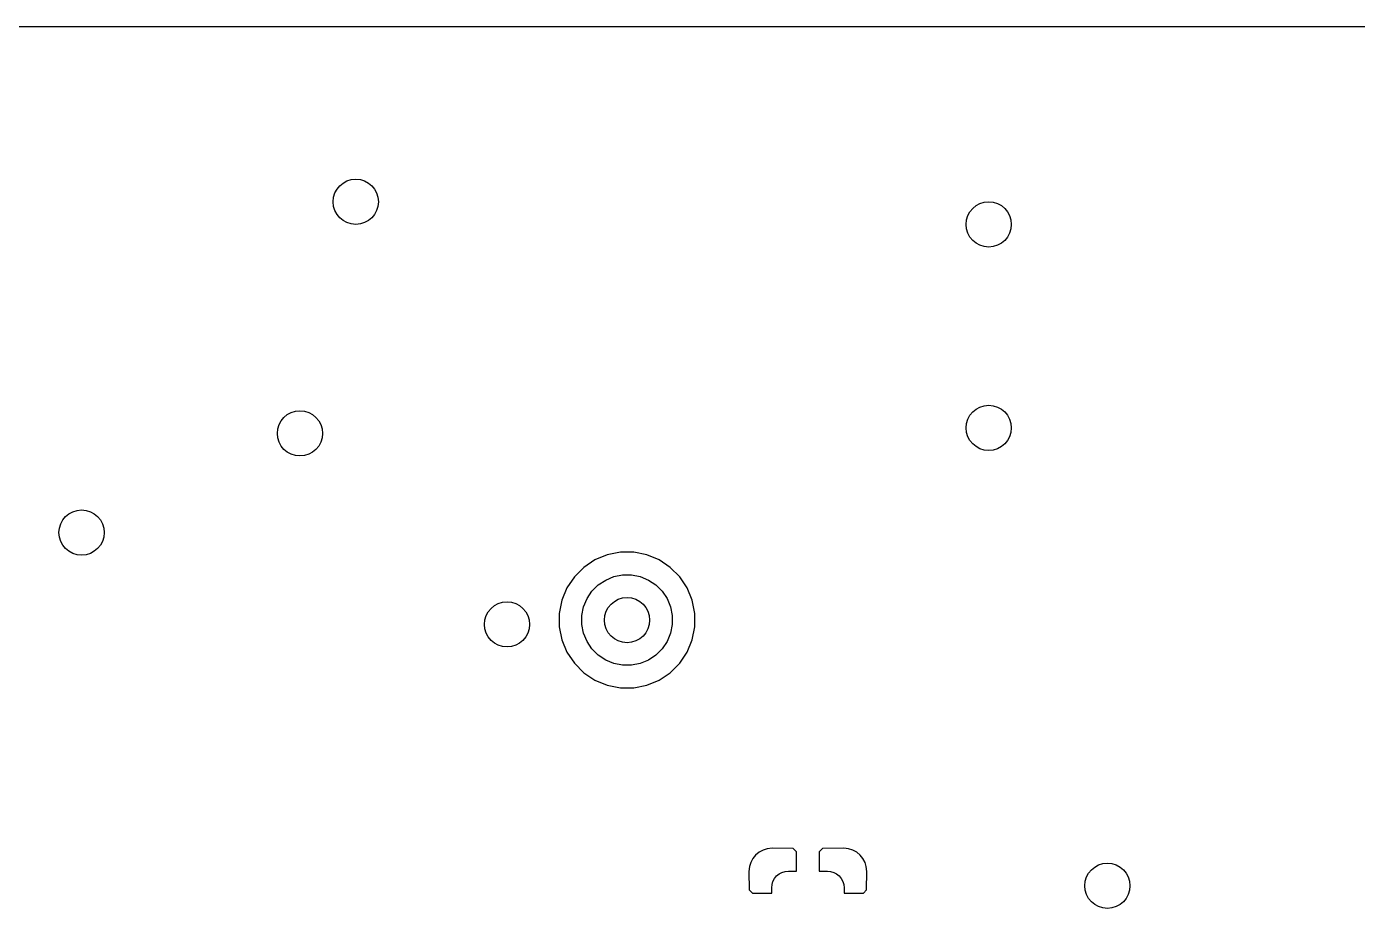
# Model space of a CAD drawing. Extents: x 113.2 to 188.8, y -123.8 to -78.2.
# Drawn here: x 154.79 to 166.56, y -89.95 to -82.15 of the extents above; entities that cross this region are included whole.
import ezdxf

# ---------------------------------------------------------------- set-up
doc = ezdxf.new("R2010")
doc.units = 0
doc.layers.add('BLACK', color=7, linetype='CONTINUOUS')

msp = doc.modelspace()

# ---------------------------------------------------------------- linework, layer by layer
at = {"layer": 'BLACK', "linetype": 'CONTINUOUS'}
for p, q in [((125.01, -82.1507), (176.99, -82.1507)), ((159.816, -86.8683), (159.718, -86.9339)), ((159.925, -86.8231), (159.816, -86.8683)), ((160.041, -86.8), (159.925, -86.8231)), ((160.159, -86.8), (160.041, -86.8)), ((160.275, -86.8231), (160.159, -86.8)), ((160.384, -86.8683), (160.275, -86.8231)), ((160.482, -86.9339), (160.384, -86.8683)), ((159.718, -86.9339), (159.634, -87.0175)), ((159.983, -87.0154), (160.061, -87)), ((160.061, -87), (160.139, -87)), ((160.139, -87), (160.217, -87.0154)), ((160.566, -87.0175), (160.482, -86.9339)), ((159.568, -87.1158), (159.523, -87.225)), ((159.634, -87.0175), (159.568, -87.1158)), ((159.789, -87.145), (159.845, -87.0893)), ((159.845, -87.0893), (159.911, -87.0455)), ((159.911, -87.0455), (159.983, -87.0154)), ((160.217, -87.0154), (160.289, -87.0455)), ((160.289, -87.0455), (160.355, -87.0893)), ((160.355, -87.0893), (160.411, -87.145)), ((160.632, -87.1158), (160.566, -87.0175)), ((160.677, -87.225), (160.632, -87.1158)), ((159.523, -87.225), (159.5, -87.3409)), ((159.715, -87.2833), (159.746, -87.2105)), ((159.746, -87.2105), (159.789, -87.145)), ((160.411, -87.145), (160.454, -87.2105)), ((160.454, -87.2105), (160.485, -87.2833)), ((160.7, -87.3409), (160.677, -87.225)), ((159.5, -87.3409), (159.5, -87.4591)), ((159.7, -87.3606), (159.715, -87.2833)), ((159.7, -87.4394), (159.7, -87.3606)), ((160.485, -87.2833), (160.5, -87.3606)), ((160.5, -87.3606), (160.5, -87.4394)), ((160.7, -87.4591), (160.7, -87.3409)), ((159.5, -87.4591), (159.523, -87.575)), ((159.715, -87.5167), (159.7, -87.4394)), ((160.5, -87.4394), (160.485, -87.5167)), ((160.677, -87.575), (160.7, -87.4591)), ((159.523, -87.575), (159.568, -87.6842)), ((159.746, -87.5895), (159.715, -87.5167)), ((159.789, -87.655), (159.746, -87.5895)), ((160.454, -87.5895), (160.411, -87.655)), ((160.485, -87.5167), (160.454, -87.5895)), ((160.632, -87.6842), (160.677, -87.575)), ((159.568, -87.6842), (159.634, -87.7825)), ((159.845, -87.7107), (159.789, -87.655)), ((159.911, -87.7545), (159.845, -87.7107)), ((160.355, -87.7107), (160.289, -87.7545)), ((160.411, -87.655), (160.355, -87.7107)), ((160.566, -87.7825), (160.632, -87.6842)), ((159.634, -87.7825), (159.718, -87.8661)), ((159.983, -87.7846), (159.911, -87.7545)), ((160.061, -87.8), (159.983, -87.7846)), ((160.139, -87.8), (160.061, -87.8)), ((160.217, -87.7846), (160.139, -87.8)), ((160.289, -87.7545), (160.217, -87.7846)), ((160.482, -87.8661), (160.566, -87.7825)), ((159.718, -87.8661), (159.816, -87.9317)), ((159.816, -87.9317), (159.925, -87.9769)), ((160.275, -87.9769), (160.384, -87.9317)), ((160.384, -87.9317), (160.482, -87.8661)), ((159.925, -87.9769), (160.041, -88)), ((160.041, -88), (160.159, -88)), ((160.159, -88), (160.275, -87.9769)), ((161.238, -89.4779), (161.213, -89.5084)), ((161.268, -89.4529), (161.238, -89.4779)), ((161.303, -89.4343), (161.268, -89.4529)), ((161.341, -89.4229), (161.303, -89.4343)), ((161.383, -89.4187), (161.341, -89.4229)), ((161.571, -89.4198), (161.383, -89.4187)), ((161.6, -89.4489), (161.571, -89.4198)), ((161.6, -89.62), (161.6, -89.4489)), ((161.829, -89.4198), (161.8, -89.4489)), ((161.8, -89.4489), (161.8, -89.62)), ((162.017, -89.4187), (161.829, -89.4198)), ((162.059, -89.4229), (162.017, -89.4187)), ((162.097, -89.4343), (162.059, -89.4229)), ((162.132, -89.4529), (162.097, -89.4343)), ((162.162, -89.4779), (162.132, -89.4529)), ((162.187, -89.5084), (162.162, -89.4779)), ((161.183, -89.5808), (161.179, -89.6229)), ((161.194, -89.5431), (161.183, -89.5808)), ((161.213, -89.5084), (161.194, -89.5431)), ((162.206, -89.5431), (162.187, -89.5084)), ((162.217, -89.5808), (162.206, -89.5431)), ((162.221, -89.6229), (162.217, -89.5808)), ((161.179, -89.6229), (161.18, -89.7859)), ((161.383, -89.7387), (161.391, -89.7111)), ((161.391, -89.7111), (161.405, -89.6856)), ((161.405, -89.6856), (161.423, -89.6632)), ((161.423, -89.6632), (161.446, -89.6449)), ((161.446, -89.6449), (161.471, -89.6312)), ((161.471, -89.6312), (161.499, -89.6228)), ((161.499, -89.6228), (161.528, -89.62)), ((161.528, -89.62), (161.6, -89.62)), ((161.8, -89.62), (161.873, -89.62)), ((161.873, -89.62), (161.901, -89.6228)), ((161.901, -89.6228), (161.929, -89.6312)), ((161.929, -89.6312), (161.954, -89.6449)), ((161.954, -89.6449), (161.977, -89.6632)), ((161.977, -89.6632), (161.995, -89.6856)), ((161.995, -89.6856), (162.009, -89.7111)), ((162.009, -89.7111), (162.017, -89.7387)), ((162.22, -89.7859), (162.221, -89.6229)), ((161.18, -89.7859), (161.209, -89.815)), ((161.209, -89.815), (161.38, -89.815)), ((161.38, -89.7675), (161.383, -89.7387)), ((161.38, -89.815), (161.38, -89.7675)), ((162.017, -89.7387), (162.02, -89.7675)), ((162.02, -89.7675), (162.02, -89.815)), ((162.02, -89.815), (162.191, -89.815)), ((162.191, -89.815), (162.22, -89.7859))]:
    msp.add_line(p, q, dxfattribs=at)
at = {"layer": 'BLACK'}
for centre in [(157.7, -83.7), (163.3, -83.9), (157.206, -85.7485), (163.3, -85.7), (155.274, -86.626), (159.038, -87.4377), (160.1, -87.4), (164.35, -89.75)]:
    msp.add_circle(centre, 0.2, dxfattribs=at)

doc.saveas('drawing.dxf')
